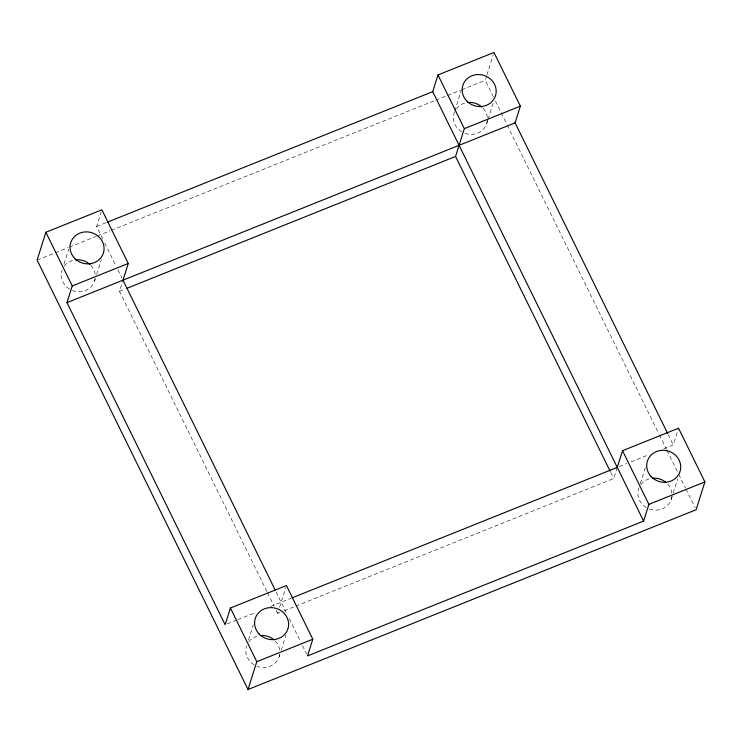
<?xml version="1.0" encoding="UTF-8"?>
<svg xmlns="http://www.w3.org/2000/svg" width="742" height="742" viewBox="0 0 742 742"><rect width="100%" height="100%" fill="white"/><g stroke="black" fill="none" stroke-linecap="round" stroke-linejoin="round"><path stroke-width="0.56" stroke-dasharray="3.71 2.78" d="M63.988 264.087L68.709 249.108M102.711 238.878L96.627 226.495L101.227 211.887M94.614 280.893L95.291 278.751M96.645 274.475L101.366 259.487M266.944 591.55L119.481 291.3L122.986 280.17M248.514 639.901L253.235 624.922M279.808 612.512L277.656 613.374L278.296 611.343M279.576 607.299L285.772 587.636M279.187 656.577L279.855 654.435M281.209 650.15L285.93 635.171M454.716 111.114L461.125 90.774M493.393 96.933L485.222 80.303L486.567 76.018M486.91 74.951L493.319 54.62M486.743 123.506L487.754 120.297M488.088 119.221L493.152 103.166M295.91 606.047L613.745 478.525L617.261 467.395M640.272 483.645L645.67 466.523M663.756 448.734L673.272 444.922L678.54 428.227M671.287 499.245L677.696 478.915M96.627 226.495L106.291 222.619M37.1 260.099L54.296 253.198M55.372 252.772L68.264 247.596M69.34 247.16L96.2 236.383M97.276 235.956L110.178 230.781M111.254 230.345L434.71 100.569M435.786 100.133L446.536 95.82M447.602 95.393L460.504 90.218M461.58 89.782L485.222 80.303M119.481 291.3L124.851 289.148M227.265 623.864L236.781 620.052M237.839 619.626L255.805 612.419M270.598 606.483L290.836 598.367M619.375 466.542L626.767 463.574M630.997 461.876L647.905 455.096M284.103 610.787L294.843 606.474M668.171 434.524L673.272 444.922M495.433 101.097L506.665 123.97M507.176 125.008L658.85 433.82M659.36 434.858L666.511 449.42M667.021 450.459L678.253 473.331M678.763 474.37L685.404 487.893M685.914 488.932L695.106 507.649M610.685 472.292L613.745 478.525M104.733 243.014L115.891 265.719M117.913 269.847L121.976 278.111M276.07 591.856L286.236 612.567M289.278 618.754L300.436 641.468M302.467 645.596L306.52 653.85M267.454 592.589L274.086 606.103M276.126 610.258L277.656 613.374M95.171 278.463A17.131 15.888 17.5 0 1 72.456 290.484M69.562 289.074A17.131 15.888 17.5 0 1 62.124 270.032M64.248 266.081A17.131 15.888 17.5 0 1 74.126 260.025M90.747 265.311A17.131 15.888 17.5 0 1 95.282 275.458M279.651 654.63A17.131 15.888 17.5 0 1 257.066 666.26M254.172 664.86A17.131 15.888 17.5 0 1 246.641 645.846M248.755 641.886A17.131 15.888 17.5 0 1 258.596 635.792M275.245 641.005A17.131 15.888 17.5 0 1 279.827 651.133M487.346 120.575A17.131 15.888 17.5 0 1 464.631 133.189M461.728 131.788A17.131 15.888 17.5 0 1 454.558 111.847M456.311 108.814A17.131 15.888 17.5 0 1 465.642 102.832M483.163 108.323A17.131 15.888 17.5 0 1 487.346 117.561M671.89 496.315A17.131 15.888 17.5 0 1 649.176 508.929M646.273 507.537A17.131 15.888 17.5 0 1 639.112 487.596M640.856 484.563A17.131 15.888 17.5 0 1 650.187 478.581M667.707 484.072A17.131 15.888 17.5 0 1 671.89 493.309"/><path stroke-width="1.11" d="M275.05 589.769L122.986 280.17L128.255 263.475L101.886 209.8L45.874 232.274L37.1 260.099L248.013 689.522L696.126 509.726L704.9 481.901L678.54 428.227L622.519 450.7L617.261 467.395L291.903 597.931M622.519 450.7L648.888 504.374L643.62 521.069L307.531 655.919L312.799 639.224L286.431 585.549L230.419 608.023L225.151 624.718L66.975 302.643L72.234 285.948L45.874 232.274M643.62 521.069L432.716 91.646L437.975 74.951L493.987 52.478L520.355 106.152L515.087 122.847L667.661 433.486M248.013 689.522L256.778 661.697L230.419 608.023M610.174 471.253L455.569 156.451L464.344 128.626L437.975 74.951M107.358 222.183L432.716 91.646M72.234 285.948L128.255 263.475M464.344 128.626L520.355 106.152M66.975 302.643L515.087 122.847M126.993 288.286L455.569 156.451M256.778 661.697L312.799 639.224M648.888 504.374L704.9 481.901M75.174 259.858A17.131 15.888 17.5 0 1 89.995 264.569M260.173 635.551A17.131 15.888 17.5 0 1 274.095 639.91M467.729 102.479A17.131 15.888 17.5 0 1 482.05 107.2M652.274 478.228A17.131 15.888 17.5 0 1 666.195 482.588M258.958 633.807A17.131 15.888 17.5 0 0 287.803 629.225A17.131 15.888 17.5 0 0 268.066 607.837A17.131 15.888 17.5 0 0 258.958 633.807M74.719 258.392A17.131 15.888 17.5 0 0 103.388 253.068A17.131 15.888 17.5 0 0 83.076 232.172A17.131 15.888 17.5 0 0 74.719 258.392M466.514 100.736A17.131 15.888 17.5 0 0 495.359 96.154A17.131 15.888 17.5 0 0 475.622 74.766A17.131 15.888 17.5 0 0 466.514 100.736M651.059 476.485A17.131 15.888 17.5 0 0 679.904 471.903A17.131 15.888 17.5 0 0 660.167 450.515A17.131 15.888 17.5 0 0 651.059 476.485"/></g></svg>
